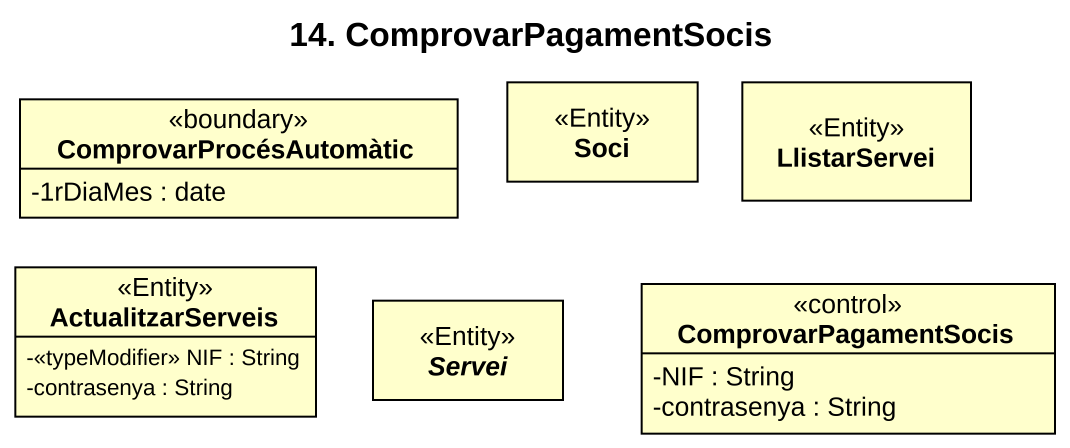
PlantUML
@startuml
title 14. ComprovarPagamentSocis
hide circle
hide empty members
skinparam classAttributeIconSize 0
class ComprovarProcésAutomàtic <<boundary>> {
  -1rDiaMes : date
}
class Soci <<Entity>>
class LlistarServei <<Entity>>
class ActualitzarServeis <<Entity>> {
  -<<typeModifier>> NIF : String
  -contrasenya : String
}
abstract class Servei <<Entity>>
class ComprovarPagamentSocis <<control>> {
  -NIF : String
  -contrasenya : String
}
@enduml
